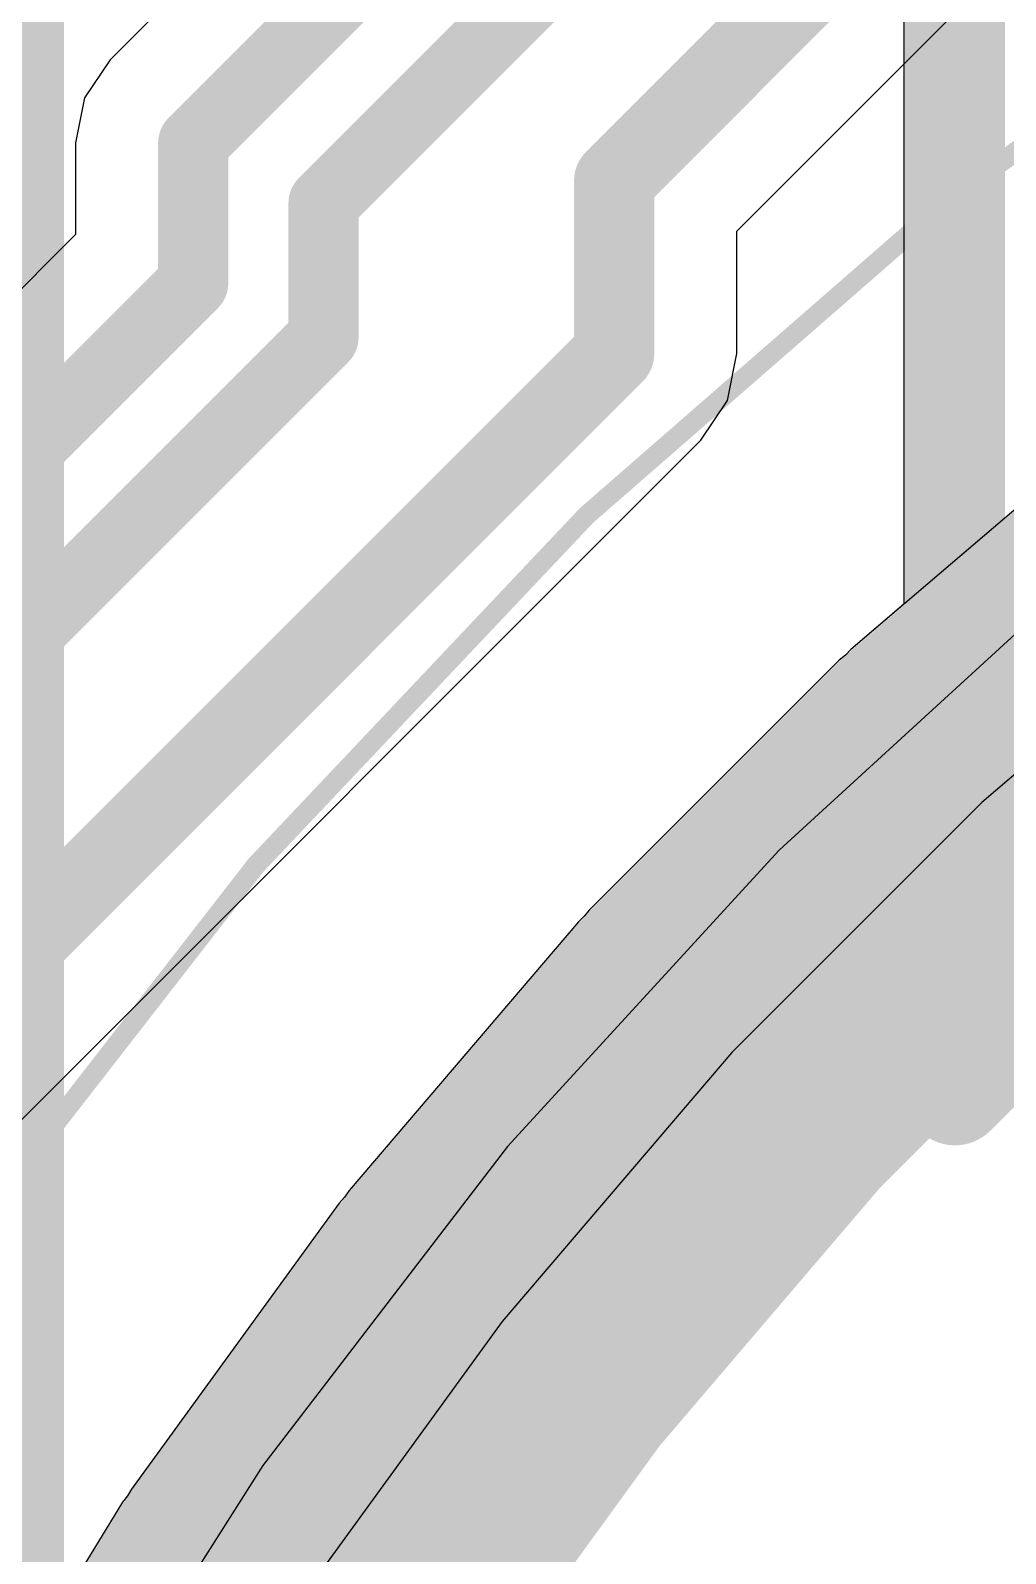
# Model space of a CAD drawing. Header units: millimetres. Extents: x 1.5 to 19.4, y 0 to 11.5.
# Drawn here: x 7.7452 to 7.8425, y 7.7903 to 7.9422 of the extents above; entities that cross this region are included whole.
import ezdxf

# ---------------------------------------------------------------- set-up
doc = ezdxf.new("R2010")
doc.units = ezdxf.units.MM
doc.header["$MEASUREMENT"] = 0
for name, color, linetype in [('BottomLayer', 5, 'Continuous'), ('InternalPlane1', 76, 'Continuous'), ('InternalPlane2', 16, 'Continuous'), ('KeepOutLayer', 6, 'Continuous'), ('Mechanical2', 216, 'Continuous'), ('Mechanical4', 56, 'Continuous'), ('MultiLayer', 9, 'Continuous'), ('TopLayer', 1, 'Continuous'), ('TopOverlay', 2, 'Continuous')]:
    doc.layers.add(name, color=color, linetype=linetype)

# ---------------------------------------------------------------- blocks, each defined once
blk = doc.blocks.new('SW_ALPS_SKRAALE010_39')
at = {"layer": 'TopOverlay', "const_width": 0.0078}
blk.add_lwpolyline([(-0.12992, -0.12992), (0.12992, -0.12992)], dxfattribs=at)

msp = doc.modelspace()

# ---------------------------------------------------------------- linework, layer by layer
at = {"layer": 'BottomLayer'}
for p, q in [((7.84946, 7.88753), (7.81989, 7.86044)), ((7.81989, 7.86044), (7.79279, 7.83086)), ((7.79279, 7.83086), (7.76837, 7.79904)), ((7.76837, 7.79904), (7.74682, 7.76522))]:
    msp.add_line(p, q, dxfattribs=at)
at = {"layer": 'InternalPlane1'}
for p, q in [((7.85386, 7.90336), (7.82704, 7.88045)), ((7.82588, 7.87938), (7.80094, 7.85444)), ((7.82649, 7.87988), (7.82588, 7.87938)), ((7.82704, 7.88045), (7.82649, 7.87988)), ((7.80044, 7.85383), (7.79987, 7.85328)), ((7.80094, 7.85444), (7.80044, 7.85383)), ((7.79987, 7.85328), (7.77697, 7.82647)), ((7.77697, 7.82647), (7.77651, 7.82582)), ((7.77599, 7.82523), (7.75526, 7.79669)), ((7.77651, 7.82582), (7.77599, 7.82523)), ((7.75486, 7.79601), (7.75438, 7.79538)), ((7.75526, 7.79669), (7.75486, 7.79601)), ((7.75438, 7.79538), (7.73595, 7.76531))]:
    msp.add_line(p, q, dxfattribs=at)
at = {"layer": 'InternalPlane1', "const_width": 0.04}
for points in [[(7.84009, 7.86517), (7.86691, 7.88808)], [(7.81515, 7.84023), (7.84009, 7.86517)], [(7.79225, 7.81341), (7.81515, 7.84023)], [(7.77152, 7.78488), (7.79225, 7.81341)], [(7.75309, 7.75481), (7.77152, 7.78488)]]:
    msp.add_lwpolyline(points, dxfattribs=at)
at = {"layer": 'InternalPlane1', "const_width": 0.02}
for points in [[(7.83009, 7.86517, 1), (7.85009, 7.86517, 1)], [(7.83009, 7.86517, 1), (7.85009, 7.86517, 1)], [(7.80515, 7.84023, 1), (7.82515, 7.84023, 1)], [(7.80515, 7.84023, 1), (7.82515, 7.84023, 1)], [(7.78225, 7.81341, 1), (7.80225, 7.81341, 1)], [(7.78225, 7.81341, 1), (7.80225, 7.81341, 1)], [(7.76152, 7.78488, 1), (7.78152, 7.78488, 1)], [(7.76152, 7.78488, 1), (7.78152, 7.78488, 1)]]:
    msp.add_lwpolyline(points, format="xyb", close=True, dxfattribs=at)
at = {"layer": 'InternalPlane2'}
for p, q in [((7.83232, 8.76631), (7.83232, 7.88496)), ((7.83232, 7.88496), (7.82704, 7.88045)), ((7.82588, 7.87938), (7.80094, 7.85444)), ((7.82649, 7.87988), (7.82588, 7.87938)), ((7.82704, 7.88045), (7.82649, 7.87988)), ((7.80044, 7.85383), (7.79987, 7.85328)), ((7.80094, 7.85444), (7.80044, 7.85383)), ((7.79987, 7.85328), (7.77697, 7.82647)), ((7.77697, 7.82647), (7.77651, 7.82582)), ((7.77599, 7.82523), (7.75526, 7.79669)), ((7.77651, 7.82582), (7.77599, 7.82523)), ((7.75486, 7.79601), (7.75438, 7.79538)), ((7.75526, 7.79669), (7.75486, 7.79601)), ((7.75438, 7.79538), (7.73595, 7.76531))]:
    msp.add_line(p, q, dxfattribs=at)
for points, const_width in [([(7.83742, 7.83598), (7.83742, 8.76842)], 0.01), ([(7.84009, 7.86517), (7.86691, 7.88808)], 0.04), ([(7.83742, 7.83598), (7.89237, 7.89093)], 0.01), ([(7.81515, 7.84023), (7.84009, 7.86517)], 0.04), ([(7.79225, 7.81341), (7.81515, 7.84023)], 0.04), ([(7.77152, 7.78488), (7.79225, 7.81341)], 0.04), ([(7.75309, 7.75481), (7.77152, 7.78488)], 0.04)]:
    msp.add_lwpolyline(points, dxfattribs=dict(at, const_width=const_width))
for points, const_width in [([(7.83009, 7.86517, 1), (7.85009, 7.86517, 1)], 0.02), ([(7.83009, 7.86517, 1), (7.85009, 7.86517, 1)], 0.02), ([(7.80515, 7.84023, 1), (7.82515, 7.84023, 1)], 0.02), ([(7.80515, 7.84023, 1), (7.82515, 7.84023, 1)], 0.02), ([(7.83492, 7.83598, 1), (7.83992, 7.83598, 1)], 0.005), ([(7.83492, 7.83598, 1), (7.83992, 7.83598, 1)], 0.005), ([(7.78225, 7.81341, 1), (7.80225, 7.81341, 1)], 0.02), ([(7.78225, 7.81341, 1), (7.80225, 7.81341, 1)], 0.02), ([(7.76152, 7.78488, 1), (7.78152, 7.78488, 1)], 0.02), ([(7.76152, 7.78488, 1), (7.78152, 7.78488, 1)], 0.02)]:
    msp.add_lwpolyline(points, format="xyb", close=True, dxfattribs=dict(at, const_width=const_width))
at = {"layer": 'KeepOutLayer', "const_width": 0.005}
msp.add_lwpolyline([(8.5938, 7.53534, 1), (7.69617, 7.53534, 1)], format="xyb", close=True, dxfattribs=at)
at = {"layer": 'Mechanical2', "const_width": 0.00197}
msp.add_lwpolyline([(8.60783, 7.35412, -2.449692), (8.33569, 7.99437)], format="xyb", dxfattribs=at)
at = {"layer": 'Mechanical4', "const_width": 0.005}
msp.add_lwpolyline([(8.5938, 7.53534, 1), (7.69617, 7.53534, 1)], format="xyb", close=True, dxfattribs=at)
at = {"layer": 'MultiLayer'}
for p, q in [((7.86691, 7.88808), (7.84009, 7.86517)), ((7.84009, 7.86517), (7.81515, 7.84023)), ((7.81515, 7.84023), (7.79225, 7.81341)), ((7.79225, 7.81341), (7.77152, 7.78488))]:
    msp.add_line(p, q, dxfattribs=at)
at = {"layer": 'TopLayer'}
for p, q in [((7.83549, 8.02163), (7.75313, 7.93927)), ((7.81565, 7.92217), (7.91223, 8.01874)), ((7.75313, 7.93927), (7.75058, 7.93546)), ((7.75058, 7.93546), (7.74969, 7.93098)), ((7.74969, 7.93098), (7.74969, 7.92183)), ((7.74969, 7.92183), (7.70856, 7.8807)), ((7.81565, 7.90998), (7.81565, 7.92217)), ((7.81472, 7.90529), (7.81565, 7.90998)), ((7.81207, 7.90132), (7.81472, 7.90529)), ((7.72207, 7.81132), (7.81207, 7.90132)), ((7.84946, 7.88753), (7.81989, 7.86044)), ((7.81989, 7.86044), (7.79279, 7.83086)), ((7.79279, 7.83086), (7.76837, 7.79904)), ((7.76837, 7.79904), (7.74682, 7.76522))]:
    msp.add_line(p, q, dxfattribs=at)
for points, const_width in [([(7.76142, 7.93098), (7.92642, 8.09598)], 0.007), ([(7.77442, 7.92498), (7.94242, 8.09298)], 0.007), ([(7.80342, 7.92723), (7.90716, 8.03098)], 0.008), ([(7.76142, 7.91698), (7.76142, 7.93098)], 0.007), ([(7.80342, 7.90998), (7.80342, 7.92723)], 0.008), ([(7.77442, 7.91159), (7.77442, 7.92498)], 0.007), ([(7.71342, 7.86898), (7.76142, 7.91698)], 0.007), ([(7.7188, 7.85598), (7.77442, 7.91159)], 0.007), ([(7.71342, 7.81998), (7.80342, 7.90998)], 0.008)]:
    msp.add_lwpolyline(points, dxfattribs=dict(at, const_width=const_width))
for points, const_width in [([(7.75967, 7.93098, 1), (7.76317, 7.93098, 1)], 0.0035), ([(7.75967, 7.93098, 1), (7.76317, 7.93098, 1)], 0.0035), ([(7.80142, 7.92723, 1), (7.80542, 7.92723, 1)], 0.004), ([(7.80142, 7.92723, 1), (7.80542, 7.92723, 1)], 0.004), ([(7.77267, 7.92498, 1), (7.77617, 7.92498, 1)], 0.0035), ([(7.77267, 7.92498, 1), (7.77617, 7.92498, 1)], 0.0035), ([(7.75967, 7.91698, 1), (7.76317, 7.91698, 1)], 0.0035), ([(7.75967, 7.91698, 1), (7.76317, 7.91698, 1)], 0.0035), ([(7.77267, 7.91159, 1), (7.77617, 7.91159, 1)], 0.0035), ([(7.77267, 7.91159, 1), (7.77617, 7.91159, 1)], 0.0035), ([(7.80142, 7.90998, 1), (7.80542, 7.90998, 1)], 0.004), ([(7.80142, 7.90998, 1), (7.80542, 7.90998, 1)], 0.004)]:
    msp.add_lwpolyline(points, format="xyb", close=True, dxfattribs=dict(at, const_width=const_width))

# ---------------------------------------------------------------- block references
at = {"rotation": 90}
msp.add_blockref('SW_ALPS_SKRAALE010_39', (7.61471, 7.85719), dxfattribs=at)

doc.saveas('drawing.dxf')
